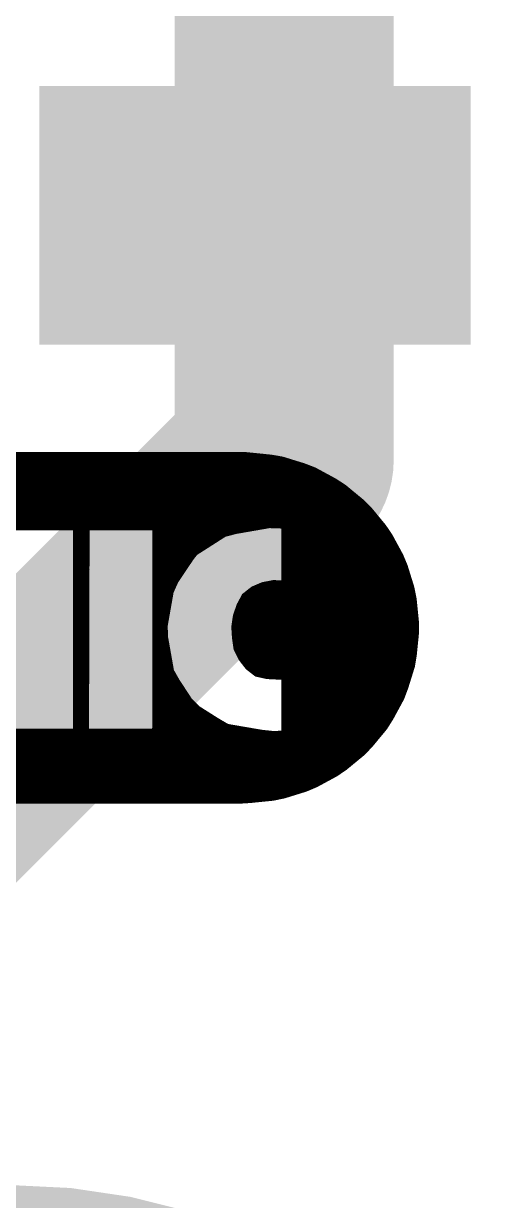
# Model space of a CAD drawing. Extents: x -28.1 to 58.5, y -25.8 to 33.8.
# Drawn here: x 22.92 to 25.08, y 5.33 to 10.79 of the extents above; entities that cross this region are included whole.
import ezdxf

# ---------------------------------------------------------------- set-up
doc = ezdxf.new("R2010")
doc.units = 0
for name, color, linetype in [('1', 12, 'CONTINUOUS'), ('16', 132, 'CONTINUOUS'), ('21', 253, 'CONTINUOUS'), ('39', 12, 'CONTINUOUS')]:
    doc.layers.add(name, color=color, linetype=linetype)

# ---------------------------------------------------------------- blocks, each defined once
blk = doc.blocks.new('RECT')
blk.add_solid([(-0.5, -0.5), (0.5, -0.5), (-0.5, 0.5), (0.5, 0.5)])

msp = doc.modelspace()

# ---------------------------------------------------------------- linework, layer by layer
at = {"layer": '16', "const_width": 1.016}
for points in [[(24.13, 13.0683), (24.13, 8.763)], [(18.161, 2.794), (24.13, 8.763)]]:
    msp.add_lwpolyline(points, dxfattribs=at)
at = {"layer": '16', "const_width": 0.508}
for points in [[(24.3096, 8.5834, 1), (23.9504, 8.9426)], [(23.876, 8.763, 1), (24.384, 8.763)]]:
    msp.add_lwpolyline(points, format="xyb", dxfattribs=at)
at = {"layer": '21', "const_width": 0.0127}
for points in [[(23.941, 8.7955), (20.6094, 8.7955)], [(23.9651, 8.7931), (23.941, 8.7955)], [(24.0703, 8.7825), (23.9651, 8.7931)], [(20.2651, 8.7376), (24.235, 8.7376)], [(20.306, 8.7503), (24.1969, 8.7503)], [(20.3469, 8.763), (24.156, 8.763)], [(20.3879, 8.7757), (24.1095, 8.7757)], [(20.4913, 8.7884), (24.0116, 8.7884)], [(24.1222, 8.7735), (24.0703, 8.7825)], [(24.2232, 8.7422), (24.1222, 8.7735)], [(24.2723, 8.7232), (24.2232, 8.7422)], [(20.1639, 8.6868), (24.3394, 8.6868)], [(20.1873, 8.6995), (24.316, 8.6995)], [(20.2107, 8.7122), (24.2926, 8.7122)], [(20.234, 8.7249), (24.2679, 8.7249)], [(24.3653, 8.6728), (24.2723, 8.7232)], [(20.0835, 8.636), (24.4197, 8.636)], [(20.0987, 8.6487), (24.4028, 8.6487)], [(20.1172, 8.6614), (24.383, 8.6614)], [(20.1406, 8.6741), (24.3628, 8.6741)], [(24.4096, 8.6443), (24.3653, 8.6728)], [(24.4912, 8.577), (24.4096, 8.6443)], [(20.0226, 8.5852), (24.4813, 8.5852)], [(20.0378, 8.5979), (24.4659, 8.5979)], [(20.053, 8.6106), (24.4505, 8.6106)], [(20.0683, 8.6233), (24.4351, 8.6233)], [(24.5288, 8.5403), (24.4912, 8.577)], [(19.9593, 8.5217), (24.5441, 8.5217)], [(19.9696, 8.5344), (24.5336, 8.5344)], [(19.9799, 8.5471), (24.5218, 8.5471)], [(19.9921, 8.5598), (24.5088, 8.5598)], [(20.0073, 8.5725), (24.4958, 8.5725)], [(24.5961, 8.4587), (24.5288, 8.5403)], [(19.9181, 8.4709), (24.586, 8.4709)], [(19.9284, 8.4836), (24.5756, 8.4836)], [(19.9387, 8.4963), (24.5651, 8.4963)], [(19.949, 8.509), (24.5546, 8.509)], [(19.9078, 8.4582), (24.5964, 8.4582)], [(20.6092, 8.4455), (24.0122, 8.4455)], [(22.8587, 8.4441), (23.1535, 8.4441)], [(23.1535, 8.4441), (23.1736, 8.4436)], [(23.2211, 8.4425), (23.1564, 8.4451)], [(23.1564, 8.4451), (23.1564, 7.5256)], [(23.1564, 8.4328), (23.2211, 8.4328)], [(23.1564, 8.4201), (23.2211, 8.4201)], [(23.1736, 8.4436), (23.2047, 8.444)], [(23.2047, 8.444), (23.2316, 8.4441)], [(23.2186, 7.5581), (23.2211, 8.4425)], [(23.2316, 8.4441), (23.5214, 8.4441)], [(23.5214, 8.4441), (23.5403, 8.4277)], [(23.6981, 8.2966), (23.5243, 8.4425)], [(23.5243, 8.4425), (23.5243, 7.5205)], [(23.5243, 8.4328), (23.5344, 8.4328)], [(23.5243, 8.4201), (23.5494, 8.4201)], [(23.5359, 8.4328), (23.9393, 8.4328)], [(23.5403, 8.4277), (23.6973, 8.2966)], [(23.551, 8.4201), (23.88, 8.4201)], [(23.7215, 8.328), (23.8551, 8.4135)], [(23.8551, 8.4135), (23.9055, 8.4269)], [(23.9055, 8.4269), (24.0618, 8.4541)], [(24.0618, 8.4541), (24.1222, 8.452)], [(24.1222, 8.452), (24.123, 8.4068)], [(24.1223, 8.4455), (24.605, 8.4455)], [(24.1225, 8.4328), (24.6136, 8.4328)], [(24.1227, 8.4201), (24.6222, 8.4201)], [(24.6256, 8.4151), (24.5961, 8.4587)], [(24.676, 8.3221), (24.6256, 8.4151)], [(23.1564, 8.4074), (23.221, 8.4074)], [(23.1564, 8.3947), (23.221, 8.3947)], [(23.1564, 8.382), (23.2209, 8.382)], [(23.1564, 8.3693), (23.2209, 8.3693)], [(23.1564, 8.3566), (23.2209, 8.3566)], [(23.5243, 8.4074), (23.5646, 8.4074)], [(23.5243, 8.3947), (23.5798, 8.3947)], [(23.5243, 8.382), (23.595, 8.382)], [(23.5243, 8.3693), (23.6102, 8.3693)], [(23.5243, 8.3566), (23.6254, 8.3566)], [(23.5661, 8.4074), (23.8457, 8.4074)], [(23.5813, 8.3947), (23.8258, 8.3947)], [(23.5964, 8.382), (23.806, 8.382)], [(23.6115, 8.3693), (23.7861, 8.3693)], [(23.6266, 8.3566), (23.7662, 8.3566)], [(24.123, 8.4074), (24.6297, 8.4074)], [(24.123, 8.4068), (24.123, 8.198)], [(24.123, 8.3947), (24.6366, 8.3947)], [(24.123, 8.382), (24.6435, 8.382)], [(24.123, 8.3693), (24.6504, 8.3693)], [(24.123, 8.3566), (24.6573, 8.3566)], [(23.1564, 8.3439), (23.2208, 8.3439)], [(23.1564, 8.3312), (23.2208, 8.3312)], [(23.1564, 8.3185), (23.2208, 8.3185)], [(23.1564, 8.3058), (23.2207, 8.3058)], [(23.5243, 8.3439), (23.6406, 8.3439)], [(23.5243, 8.3312), (23.6559, 8.3312)], [(23.5243, 8.3185), (23.6711, 8.3185)], [(23.5243, 8.3058), (23.6863, 8.3058)], [(23.6417, 8.3439), (23.7464, 8.3439)], [(23.6569, 8.3312), (23.7265, 8.3312)], [(23.672, 8.3185), (23.7142, 8.3185)], [(23.6871, 8.3058), (23.7044, 8.3058)], [(23.6973, 8.2966), (23.7215, 8.328)], [(24.123, 8.3439), (24.6642, 8.3439)], [(24.123, 8.3312), (24.6711, 8.3312)], [(24.123, 8.3185), (24.6775, 8.3185)], [(24.123, 8.3058), (24.6828, 8.3058)], [(24.6962, 8.2735), (24.676, 8.3221)], [(23.1564, 8.2931), (23.2207, 8.2931)], [(23.1564, 8.2804), (23.2207, 8.2804)], [(23.1564, 8.2677), (23.2206, 8.2677)], [(23.1564, 8.255), (23.2206, 8.255)], [(23.5243, 8.2931), (23.6958, 8.2931)], [(23.5243, 8.2804), (23.6873, 8.2804)], [(23.5243, 8.2677), (23.6788, 8.2677)], [(23.5243, 8.255), (23.6703, 8.255)], [(23.6322, 8.1979), (23.6981, 8.2966)], [(24.123, 8.2931), (24.688, 8.2931)], [(24.123, 8.2804), (24.6933, 8.2804)], [(24.123, 8.2677), (24.6979, 8.2677)], [(24.123, 8.255), (24.7019, 8.255)], [(24.7275, 8.1725), (24.6962, 8.2735)], [(23.1564, 8.2423), (23.2205, 8.2423)], [(23.1564, 8.2296), (23.2205, 8.2296)], [(23.1564, 8.2169), (23.2205, 8.2169)], [(23.1564, 8.2042), (23.2204, 8.2042)], [(23.1564, 8.1915), (23.2204, 8.1915)], [(23.5243, 8.2423), (23.6619, 8.2423)], [(23.5243, 8.2296), (23.6534, 8.2296)], [(23.5243, 8.2169), (23.6449, 8.2169)], [(23.5243, 8.2042), (23.6364, 8.2042)], [(23.5243, 8.1915), (23.6293, 8.1915)], [(23.6109, 8.1506), (23.6322, 8.1979)], [(24.0295, 8.1906), (23.982, 8.1704)], [(24.0813, 8.2004), (24.0295, 8.1906)], [(24.0343, 8.1915), (24.7216, 8.1915)], [(24.123, 8.198), (24.0813, 8.2004)], [(24.123, 8.2423), (24.7058, 8.2423)], [(24.123, 8.2296), (24.7098, 8.2296)], [(24.123, 8.2169), (24.7137, 8.2169)], [(24.123, 8.2042), (24.7177, 8.2042)], [(23.1564, 8.1788), (23.2204, 8.1788)], [(23.1564, 8.1661), (23.2203, 8.1661)], [(23.1564, 8.1534), (23.2203, 8.1534)], [(23.1564, 8.1407), (23.2202, 8.1407)], [(23.5243, 8.1788), (23.6236, 8.1788)], [(23.5243, 8.1661), (23.6179, 8.1661)], [(23.5243, 8.1534), (23.6121, 8.1534)], [(23.5243, 8.1407), (23.6091, 8.1407)], [(23.5834, 7.9944), (23.6109, 8.1506)], [(23.9405, 8.1377), (23.9155, 8.0911)], [(23.982, 8.1704), (23.9405, 8.1377)], [(23.9442, 8.1407), (24.7338, 8.1407)], [(23.9604, 8.1534), (24.7313, 8.1534)], [(23.9765, 8.1661), (24.7288, 8.1661)], [(24.0018, 8.1788), (24.7255, 8.1788)], [(24.7378, 8.1209), (24.7275, 8.1725)], [(23.1564, 8.128), (23.2202, 8.128)], [(23.1564, 8.1153), (23.2202, 8.1153)], [(23.1564, 8.1026), (23.2201, 8.1026)], [(23.1564, 8.0899), (23.2201, 8.0899)], [(23.5243, 8.128), (23.6069, 8.128)], [(23.5243, 8.1153), (23.6047, 8.1153)], [(23.5243, 8.1026), (23.6024, 8.1026)], [(23.5243, 8.0899), (23.6002, 8.0899)], [(23.9155, 8.0911), (23.8987, 8.0418)], [(23.9151, 8.0899), (24.7409, 8.0899)], [(23.9217, 8.1026), (24.7396, 8.1026)], [(23.9285, 8.1153), (24.7383, 8.1153)], [(23.9353, 8.128), (24.7363, 8.128)], [(24.7484, 8.0156), (24.7378, 8.1209)], [(23.1564, 8.0772), (23.2201, 8.0772)], [(23.1564, 8.0645), (23.22, 8.0645)], [(23.1564, 8.0518), (23.22, 8.0518)], [(23.1564, 8.0391), (23.22, 8.0391)], [(23.5243, 8.0772), (23.598, 8.0772)], [(23.5243, 8.0645), (23.5957, 8.0645)], [(23.5243, 8.0518), (23.5935, 8.0518)], [(23.5243, 8.0391), (23.5913, 8.0391)], [(23.8987, 8.0418), (23.891, 7.9895)], [(23.8983, 8.0391), (24.746, 8.0391)], [(23.9021, 8.0518), (24.7447, 8.0518)], [(23.9064, 8.0645), (24.7434, 8.0645)], [(23.9108, 8.0772), (24.7422, 8.0772)], [(23.1564, 8.0264), (23.2199, 8.0264)], [(23.1564, 8.0137), (23.2199, 8.0137)], [(23.1564, 8.001), (23.2198, 8.001)], [(23.1564, 7.9883), (23.2198, 7.9883)], [(23.1564, 7.9756), (23.2198, 7.9756)], [(23.5243, 8.0264), (23.589, 8.0264)], [(23.5243, 8.0137), (23.5868, 8.0137)], [(23.5243, 8.001), (23.5846, 8.001)], [(23.5243, 7.9883), (23.5836, 7.9883)], [(23.5243, 7.9756), (23.5839, 7.9756)], [(23.5849, 7.9423), (23.5834, 7.9944)], [(23.891, 7.9895), (23.8942, 7.9372)], [(23.891, 7.9883), (24.7488, 7.9883)], [(23.8918, 7.9756), (24.749, 7.9756)], [(23.8927, 8.001), (24.7486, 8.001)], [(23.8946, 8.0137), (24.7484, 8.0137)], [(23.8964, 8.0264), (24.7473, 8.0264)], [(24.7492, 7.963), (24.7484, 8.0156)], [(23.1564, 7.9629), (23.2197, 7.9629)], [(23.1564, 7.9502), (23.2197, 7.9502)], [(23.1564, 7.9375), (23.2197, 7.9375)], [(23.1564, 7.9248), (23.2196, 7.9248)], [(23.5243, 7.9629), (23.5843, 7.9629)], [(23.5243, 7.9502), (23.5847, 7.9502)], [(23.5243, 7.9375), (23.5858, 7.9375)], [(23.5243, 7.9248), (23.588, 7.9248)], [(23.6126, 7.7861), (23.5849, 7.9423)], [(23.8926, 7.9629), (24.7492, 7.9629)], [(23.8934, 7.9502), (24.7479, 7.9502)], [(23.8941, 7.9375), (24.7467, 7.9375)], [(23.8942, 7.9372), (23.9018, 7.8848)], [(23.896, 7.9248), (24.7454, 7.9248)], [(24.7386, 7.8578), (24.7492, 7.963)], [(23.1564, 7.9121), (23.2196, 7.9121)], [(23.1564, 7.8994), (23.2196, 7.8994)], [(23.1564, 7.8867), (23.2195, 7.8867)], [(23.1564, 7.874), (23.2195, 7.874)], [(23.5243, 7.9121), (23.5903, 7.9121)], [(23.5243, 7.8994), (23.5925, 7.8994)], [(23.5243, 7.8867), (23.5948, 7.8867)], [(23.5243, 7.874), (23.597, 7.874)], [(23.8978, 7.9121), (24.7441, 7.9121)], [(23.8997, 7.8994), (24.7428, 7.8994)], [(23.9015, 7.8867), (24.7415, 7.8867)], [(23.9018, 7.8848), (23.9256, 7.8378)], [(23.9073, 7.874), (24.7403, 7.874)], [(23.1564, 7.8613), (23.2194, 7.8613)], [(23.1564, 7.8486), (23.2194, 7.8486)], [(23.1564, 7.8359), (23.2194, 7.8359)], [(23.1564, 7.8232), (23.2193, 7.8232)], [(23.1564, 7.8105), (23.2193, 7.8105)], [(23.5243, 7.8613), (23.5993, 7.8613)], [(23.5243, 7.8486), (23.6015, 7.8486)], [(23.5243, 7.8359), (23.6038, 7.8359)], [(23.5243, 7.8232), (23.606, 7.8232)], [(23.5243, 7.8105), (23.6083, 7.8105)], [(23.9137, 7.8613), (24.739, 7.8613)], [(23.9202, 7.8486), (24.7371, 7.8486)], [(23.9256, 7.8378), (23.9573, 7.7969)], [(23.9271, 7.8359), (24.735, 7.8359)], [(23.9369, 7.8232), (24.7329, 7.8232)], [(23.9468, 7.8105), (24.7308, 7.8105)], [(24.7301, 7.8058), (24.7386, 7.8578)], [(23.1564, 7.7978), (23.2193, 7.7978)], [(23.1564, 7.7851), (23.2192, 7.7851)], [(23.1564, 7.7724), (23.2192, 7.7724)], [(23.1564, 7.7597), (23.2192, 7.7597)], [(23.5243, 7.7978), (23.6106, 7.7978)], [(23.5243, 7.7851), (23.6132, 7.7851)], [(23.5243, 7.7724), (23.6205, 7.7724)], [(23.5243, 7.7597), (23.6277, 7.7597)], [(23.6386, 7.7406), (23.6126, 7.7861)], [(23.9566, 7.7978), (24.7276, 7.7978)], [(23.9573, 7.7969), (23.9991, 7.7645)], [(23.9725, 7.7851), (24.7236, 7.7851)], [(23.9889, 7.7724), (24.7197, 7.7724)], [(23.9991, 7.7645), (24.0507, 7.7532)], [(24.0209, 7.7597), (24.7157, 7.7597)], [(24.6987, 7.7048), (24.7301, 7.8058)], [(23.1564, 7.747), (23.2191, 7.747)], [(23.1564, 7.7343), (23.2191, 7.7343)], [(23.1564, 7.7216), (23.219, 7.7216)], [(23.1564, 7.7089), (23.219, 7.7089)], [(23.5243, 7.747), (23.635, 7.747)], [(23.5243, 7.7343), (23.6427, 7.7343)], [(23.5243, 7.7216), (23.651, 7.7216)], [(23.5243, 7.7089), (23.6593, 7.7089)], [(23.6964, 7.6521), (23.6386, 7.7406)], [(24.0507, 7.7532), (24.1233, 7.7496)], [(24.1233, 7.7496), (24.123, 7.7199)], [(24.123, 7.7216), (24.7039, 7.7216)], [(24.123, 7.7199), (24.123, 7.5007)], [(24.123, 7.7089), (24.7, 7.7089)], [(24.1231, 7.7343), (24.7079, 7.7343)], [(24.1233, 7.747), (24.7118, 7.747)], [(24.6801, 7.6555), (24.6987, 7.7048)], [(23.1564, 7.6962), (23.219, 7.6962)], [(23.1564, 7.6835), (23.2189, 7.6835)], [(23.1564, 7.6708), (23.2189, 7.6708)], [(23.1564, 7.6581), (23.2189, 7.6581)], [(23.1564, 7.6454), (23.2188, 7.6454)], [(23.5243, 7.6962), (23.6676, 7.6962)], [(23.5243, 7.6835), (23.6759, 7.6835)], [(23.5243, 7.6708), (23.6842, 7.6708)], [(23.5243, 7.6581), (23.6925, 7.6581)], [(23.5243, 7.6454), (23.703, 7.6454)], [(23.7329, 7.6154), (23.6964, 7.6521)], [(24.123, 7.6962), (24.6955, 7.6962)], [(24.123, 7.6835), (24.6907, 7.6835)], [(24.123, 7.6708), (24.6859, 7.6708)], [(24.123, 7.6581), (24.6811, 7.6581)], [(24.123, 7.6454), (24.6746, 7.6454)], [(24.6297, 7.5626), (24.6801, 7.6555)], [(23.1564, 7.6327), (23.2188, 7.6327)], [(23.1564, 7.62), (23.2188, 7.62)], [(23.1564, 7.6073), (23.2187, 7.6073)], [(23.1564, 7.5946), (23.2187, 7.5946)], [(23.5243, 7.6327), (23.7157, 7.6327)], [(23.5243, 7.62), (23.7283, 7.62)], [(23.5243, 7.6073), (23.7457, 7.6073)], [(23.5243, 7.5946), (23.7658, 7.5946)], [(23.8222, 7.5589), (23.7329, 7.6154)], [(24.123, 7.6327), (24.6678, 7.6327)], [(24.123, 7.62), (24.6609, 7.62)], [(24.123, 7.6073), (24.654, 7.6073)], [(24.123, 7.5946), (24.6471, 7.5946)], [(23.1564, 7.5819), (23.2186, 7.5819)], [(23.1564, 7.5692), (23.2186, 7.5692)], [(23.1564, 7.5565), (23.2186, 7.5565)], [(23.1564, 7.5438), (23.2184, 7.5438)], [(23.2179, 7.5096), (23.2186, 7.5581)], [(23.5243, 7.5819), (23.7859, 7.5819)], [(23.5243, 7.5692), (23.8059, 7.5692)], [(23.5243, 7.5565), (23.8263, 7.5565)], [(23.5243, 7.5438), (23.8479, 7.5438)], [(23.8676, 7.5323), (23.8222, 7.5589)], [(24.123, 7.5819), (24.6402, 7.5819)], [(24.123, 7.5692), (24.6333, 7.5692)], [(24.123, 7.5565), (24.6259, 7.5565)], [(24.123, 7.5438), (24.6179, 7.5438)], [(24.6016, 7.518), (24.6297, 7.5626)], [(21.12, 7.5057), (24.022, 7.5057)], [(21.12, 7.493), (24.581, 7.493)], [(21.12, 7.4803), (24.5705, 7.4803)], [(23.1576, 7.5096), (22.85, 7.5096)], [(23.1564, 7.5311), (23.2182, 7.5311)], [(23.1564, 7.5256), (23.1576, 7.5096)], [(23.157, 7.5184), (23.218, 7.5184)], [(23.5229, 7.5096), (23.2179, 7.5096)], [(23.5243, 7.5205), (23.5229, 7.5096)], [(23.524, 7.5184), (23.9483, 7.5184)], [(23.5243, 7.5311), (23.8745, 7.5311)], [(24.0239, 7.5054), (23.8676, 7.5323)], [(24.0762, 7.4996), (24.0239, 7.5054)], [(24.123, 7.5007), (24.0762, 7.4996)], [(24.123, 7.5311), (24.6098, 7.5311)], [(24.123, 7.5184), (24.6018, 7.5184)], [(24.123, 7.5057), (24.5914, 7.5057)], [(24.5343, 7.4365), (24.6016, 7.518)], [(21.12, 7.4676), (24.56, 7.4676)], [(21.12, 7.4549), (24.5495, 7.4549)], [(21.12, 7.4422), (24.539, 7.4422)], [(21.12, 7.4295), (24.5276, 7.4295)], [(24.4978, 7.3985), (24.5343, 7.4365)], [(21.12, 7.4168), (24.5154, 7.4168)], [(21.12, 7.4041), (24.5032, 7.4041)], [(21.12, 7.3914), (24.4892, 7.3914)], [(21.12, 7.3787), (24.4738, 7.3787)], [(24.4162, 7.3312), (24.4978, 7.3985)], [(21.12, 7.366), (24.4584, 7.366)], [(21.12, 7.3533), (24.443, 7.3533)], [(21.12, 7.3406), (24.4276, 7.3406)], [(21.12, 7.3279), (24.4114, 7.3279)], [(24.3728, 7.3014), (24.4162, 7.3312)], [(21.12, 7.3152), (24.3929, 7.3152)], [(21.12, 7.3025), (24.3744, 7.3025)], [(21.12, 7.2898), (24.3514, 7.2898)], [(21.12, 7.2771), (24.328, 7.2771)], [(21.12, 7.2644), (24.3046, 7.2644)], [(24.2799, 7.251), (24.3728, 7.3014)], [(21.12, 7.2517), (24.2812, 7.2517)], [(21.12, 7.239), (24.2516, 7.239)], [(21.12, 7.2263), (24.218, 7.2263)], [(21.12, 7.2136), (24.1771, 7.2136)], [(24.1304, 7.1991), (24.2314, 7.2305)], [(24.2314, 7.2305), (24.2799, 7.251)], [(21.12, 7.2009), (24.1362, 7.2009)], [(21.12, 7.1882), (24.0764, 7.1882)], [(21.12, 7.1755), (23.9362, 7.1755)], [(21.1711, 7.1745), (23.9209, 7.1745)], [(23.9209, 7.1745), (23.9736, 7.1778)], [(23.9736, 7.1778), (24.0789, 7.1885)], [(24.0789, 7.1885), (24.1304, 7.1991)]]:
    msp.add_lwpolyline(points, dxfattribs=at)
at = {"layer": '21', "const_width": 0.0064}
for points in [[(23.9413, 8.7987, 1), (23.9406, 8.7924)], [(23.941, 8.7923, 1), (23.941, 8.7987)], [(23.9654, 8.7963, 1), (23.9648, 8.7899)], [(23.9648, 8.7899, 1), (23.9654, 8.7963)], [(24.0116, 8.7852, 1), (24.0116, 8.7916)], [(24.0708, 8.7856, 1), (24.0698, 8.7794)], [(24.07, 8.7793, 1), (24.0706, 8.7856)], [(24.1095, 8.7725, 1), (24.1095, 8.7789)], [(24.1231, 8.7765, 1), (24.1212, 8.7705)], [(24.1216, 8.7704, 1), (24.1227, 8.7766)], [(24.156, 8.7598, 1), (24.156, 8.7662)], [(24.1969, 8.7471, 1), (24.1969, 8.7535)], [(24.2243, 8.7451, 1), (24.222, 8.7392)], [(24.2222, 8.7391, 1), (24.2241, 8.7452)], [(24.235, 8.7344, 1), (24.235, 8.7408)], [(24.2679, 8.7217, 1), (24.2679, 8.7281)], [(24.2738, 8.726, 1), (24.2708, 8.7204)], [(24.2712, 8.7203, 1), (24.2734, 8.7262)], [(24.2926, 8.709, 1), (24.2926, 8.7154)], [(24.316, 8.6963, 1), (24.316, 8.7027)], [(24.3394, 8.6836, 1), (24.3394, 8.69)], [(24.367, 8.6754, 1), (24.3635, 8.6701)], [(24.3628, 8.6709, 1), (24.3628, 8.6773)], [(24.3637, 8.67, 1), (24.3668, 8.6756)], [(24.383, 8.6582, 1), (24.383, 8.6646)], [(24.4028, 8.6455, 1), (24.4028, 8.6519)], [(24.4116, 8.6468, 1), (24.4076, 8.6419)], [(24.4079, 8.6417, 1), (24.4113, 8.647)], [(24.4197, 8.6328, 1), (24.4197, 8.6392)], [(24.4351, 8.6201, 1), (24.4351, 8.6265)], [(24.4505, 8.6074, 1), (24.4505, 8.6138)], [(24.4659, 8.5947, 1), (24.4659, 8.6011)], [(24.4813, 8.582, 1), (24.4813, 8.5884)], [(24.4934, 8.5793, 1), (24.4889, 8.5748)], [(24.4891, 8.5746, 1), (24.4932, 8.5795)], [(24.4958, 8.5693, 1), (24.4958, 8.5757)], [(24.5088, 8.5566, 1), (24.5088, 8.563)], [(24.5218, 8.5439, 1), (24.5218, 8.5503)], [(24.5313, 8.5423, 1), (24.5264, 8.5382)], [(24.5266, 8.538, 1), (24.531, 8.5425)], [(24.5336, 8.5312, 1), (24.5336, 8.5376)], [(24.5441, 8.5185, 1), (24.5441, 8.5249)], [(24.5546, 8.5058, 1), (24.5546, 8.5122)], [(24.5651, 8.4931, 1), (24.5651, 8.4995)], [(24.5756, 8.4804, 1), (24.5756, 8.4868)], [(24.586, 8.4677, 1), (24.586, 8.4741)], [(23.1536, 8.4472, 1), (23.1535, 8.4409)], [(23.1566, 8.4483, 1), (23.1563, 8.4419)], [(23.1564, 8.436, 1), (23.1564, 8.4296)], [(23.1564, 8.4233, 1), (23.1564, 8.4169)], [(23.1596, 8.4451, 1), (23.1533, 8.4451)], [(23.1535, 8.4409, 1), (23.1535, 8.4473)], [(23.1735, 8.4467, 1), (23.1736, 8.4404)], [(23.1735, 8.4404, 1), (23.1737, 8.4467)], [(23.2047, 8.4472, 1), (23.2047, 8.4409)], [(23.2047, 8.4409, 1), (23.2046, 8.4472)], [(23.2243, 8.4425, 1), (23.2179, 8.4425)], [(23.221, 8.4394, 1), (23.2212, 8.4457)], [(23.2211, 8.4296, 1), (23.2211, 8.436)], [(23.2211, 8.4169, 1), (23.2211, 8.4233)], [(23.2316, 8.4473, 1), (23.2316, 8.4409)], [(23.2316, 8.4409, 1), (23.2316, 8.4472)], [(23.5235, 8.4465, 1), (23.5193, 8.4417)], [(23.5263, 8.445, 1), (23.5223, 8.4401)], [(23.5275, 8.4425, 1), (23.5211, 8.4425)], [(23.5243, 8.436, 1), (23.5243, 8.4296)], [(23.5243, 8.4233, 1), (23.5243, 8.4169)], [(23.5214, 8.4409, 1), (23.5214, 8.4473)], [(23.5359, 8.436, 1), (23.5359, 8.4296)], [(23.5344, 8.4296, 1), (23.5344, 8.436)], [(23.5423, 8.4301, 1), (23.5382, 8.4252)], [(23.5382, 8.4253, 1), (23.5424, 8.4301)], [(23.551, 8.4233, 1), (23.551, 8.4169)], [(23.5494, 8.4169, 1), (23.5494, 8.4233)], [(23.8543, 8.4165, 1), (23.856, 8.4104)], [(23.8568, 8.4108, 1), (23.8534, 8.4161)], [(23.88, 8.4169, 1), (23.88, 8.4233)], [(23.905, 8.43, 1), (23.9061, 8.4238)], [(23.9063, 8.4239, 1), (23.9047, 8.43)], [(23.9393, 8.4296, 1), (23.9393, 8.436)], [(24.0122, 8.4423, 1), (24.0122, 8.4487)], [(24.0619, 8.4573, 1), (24.0617, 8.451)], [(24.0624, 8.451, 1), (24.0613, 8.4573)], [(24.1254, 8.452, 1), (24.1191, 8.4519)], [(24.1223, 8.4487, 1), (24.1223, 8.4423)], [(24.1225, 8.436, 1), (24.1225, 8.4296)], [(24.1227, 8.4233, 1), (24.1227, 8.4169)], [(24.1221, 8.4488, 1), (24.1223, 8.4551)], [(24.5988, 8.4604, 1), (24.5935, 8.4569)], [(24.5937, 8.4567, 1), (24.5986, 8.4607)], [(24.5964, 8.455, 1), (24.5964, 8.4614)], [(24.605, 8.4423, 1), (24.605, 8.4487)], [(24.6136, 8.4296, 1), (24.6136, 8.436)], [(24.6222, 8.4169, 1), (24.6222, 8.4233)], [(24.6284, 8.4166, 1), (24.6228, 8.4135)], [(24.623, 8.4133, 1), (24.6282, 8.4168)], [(23.1564, 8.4106, 1), (23.1564, 8.4042)], [(23.1564, 8.3979, 1), (23.1564, 8.3915)], [(23.1564, 8.3852, 1), (23.1564, 8.3788)], [(23.1564, 8.3725, 1), (23.1564, 8.3661)], [(23.1564, 8.3598, 1), (23.1564, 8.3534)], [(23.2209, 8.3788, 1), (23.2209, 8.3852)], [(23.2209, 8.3661, 1), (23.2209, 8.3725)], [(23.2209, 8.3534, 1), (23.2209, 8.3598)], [(23.221, 8.4042, 1), (23.221, 8.4106)], [(23.221, 8.3915, 1), (23.221, 8.3979)], [(23.5243, 8.4106, 1), (23.5243, 8.4042)], [(23.5243, 8.3979, 1), (23.5243, 8.3915)], [(23.5243, 8.3852, 1), (23.5243, 8.3788)], [(23.5243, 8.3725, 1), (23.5243, 8.3661)], [(23.5243, 8.3598, 1), (23.5243, 8.3534)], [(23.5661, 8.4106, 1), (23.5661, 8.4042)], [(23.5646, 8.4042, 1), (23.5646, 8.4106)], [(23.5813, 8.3979, 1), (23.5813, 8.3915)], [(23.5798, 8.3915, 1), (23.5798, 8.3979)], [(23.5964, 8.3852, 1), (23.5964, 8.3788)], [(23.595, 8.3788, 1), (23.595, 8.3852)], [(23.6115, 8.3725, 1), (23.6115, 8.3661)], [(23.6102, 8.3661, 1), (23.6102, 8.3725)], [(23.6266, 8.3598, 1), (23.6266, 8.3534)], [(23.6254, 8.3534, 1), (23.6254, 8.3598)], [(23.7662, 8.3534, 1), (23.7662, 8.3598)], [(23.7861, 8.3661, 1), (23.7861, 8.3725)], [(23.806, 8.3788, 1), (23.806, 8.3852)], [(23.8258, 8.3915, 1), (23.8258, 8.3979)], [(23.8457, 8.4042, 1), (23.8457, 8.4106)], [(24.123, 8.4106, 1), (24.123, 8.4042)], [(24.1261, 8.4068, 1), (24.1198, 8.4068)], [(24.1198, 8.4068, 1), (24.1261, 8.4069)], [(24.123, 8.3979, 1), (24.123, 8.3915)], [(24.123, 8.3852, 1), (24.123, 8.3788)], [(24.123, 8.3725, 1), (24.123, 8.3661)], [(24.123, 8.3598, 1), (24.123, 8.3534)], [(24.6297, 8.4042, 1), (24.6297, 8.4106)], [(24.6366, 8.3915, 1), (24.6366, 8.3979)], [(24.6435, 8.3788, 1), (24.6435, 8.3852)], [(24.6504, 8.3661, 1), (24.6504, 8.3725)], [(24.6573, 8.3534, 1), (24.6573, 8.3598)], [(23.1564, 8.3471, 1), (23.1564, 8.3407)], [(23.1564, 8.3344, 1), (23.1564, 8.328)], [(23.1564, 8.3217, 1), (23.1564, 8.3153)], [(23.1564, 8.309, 1), (23.1564, 8.3026)], [(23.2207, 8.3026, 1), (23.2207, 8.309)], [(23.2208, 8.3407, 1), (23.2208, 8.3471)], [(23.2208, 8.328, 1), (23.2208, 8.3344)], [(23.2208, 8.3153, 1), (23.2208, 8.3217)], [(23.5243, 8.3471, 1), (23.5243, 8.3407)], [(23.5243, 8.3344, 1), (23.5243, 8.328)], [(23.5243, 8.3217, 1), (23.5243, 8.3153)], [(23.5243, 8.309, 1), (23.5243, 8.3026)], [(23.6417, 8.3471, 1), (23.6417, 8.3407)], [(23.6406, 8.3407, 1), (23.6406, 8.3471)], [(23.6569, 8.3344, 1), (23.6569, 8.328)], [(23.6559, 8.328, 1), (23.6559, 8.3344)], [(23.672, 8.3217, 1), (23.672, 8.3153)], [(23.6711, 8.3153, 1), (23.6711, 8.3217)], [(23.6871, 8.309, 1), (23.6871, 8.3026)], [(23.6863, 8.3026, 1), (23.6863, 8.309)], [(23.7044, 8.3026, 1), (23.7044, 8.309)], [(23.7142, 8.3153, 1), (23.7142, 8.3217)], [(23.7198, 8.3306, 1), (23.7232, 8.3253)], [(23.724, 8.326, 1), (23.719, 8.3299)], [(23.7265, 8.328, 1), (23.7265, 8.3344)], [(23.7464, 8.3407, 1), (23.7464, 8.3471)], [(24.123, 8.3471, 1), (24.123, 8.3407)], [(24.123, 8.3344, 1), (24.123, 8.328)], [(24.123, 8.3217, 1), (24.123, 8.3153)], [(24.123, 8.309, 1), (24.123, 8.3026)], [(24.6642, 8.3407, 1), (24.6642, 8.3471)], [(24.6711, 8.328, 1), (24.6711, 8.3344)], [(24.679, 8.3233, 1), (24.6731, 8.3209)], [(24.6733, 8.3206, 1), (24.6788, 8.3236)], [(24.6775, 8.3153, 1), (24.6775, 8.3217)], [(24.6828, 8.3026, 1), (24.6828, 8.309)], [(23.1564, 8.2963, 1), (23.1564, 8.2899)], [(23.1564, 8.2836, 1), (23.1564, 8.2772)], [(23.1564, 8.2709, 1), (23.1564, 8.2645)], [(23.1564, 8.2582, 1), (23.1564, 8.2518)], [(23.2206, 8.2645, 1), (23.2206, 8.2709)], [(23.2206, 8.2518, 1), (23.2206, 8.2582)], [(23.2207, 8.2899, 1), (23.2207, 8.2963)], [(23.2207, 8.2772, 1), (23.2207, 8.2836)], [(23.5243, 8.2963, 1), (23.5243, 8.2899)], [(23.5243, 8.2836, 1), (23.5243, 8.2772)], [(23.5243, 8.2709, 1), (23.5243, 8.2645)], [(23.5243, 8.2582, 1), (23.5243, 8.2518)], [(23.6703, 8.2518, 1), (23.6703, 8.2582)], [(23.6788, 8.2645, 1), (23.6788, 8.2709)], [(23.6873, 8.2772, 1), (23.6873, 8.2836)], [(23.6948, 8.2986, 1), (23.6998, 8.2947)], [(23.6952, 8.2942, 1), (23.6993, 8.2991)], [(23.7007, 8.2948, 1), (23.6954, 8.2983)], [(23.6958, 8.2899, 1), (23.6958, 8.2963)], [(23.696, 8.2941, 1), (23.7001, 8.299)], [(24.123, 8.2963, 1), (24.123, 8.2899)], [(24.123, 8.2836, 1), (24.123, 8.2772)], [(24.123, 8.2709, 1), (24.123, 8.2645)], [(24.123, 8.2582, 1), (24.123, 8.2518)], [(24.688, 8.2899, 1), (24.688, 8.2963)], [(24.6992, 8.2744, 1), (24.6931, 8.2725)], [(24.6932, 8.2723, 1), (24.6991, 8.2747)], [(24.6933, 8.2772, 1), (24.6933, 8.2836)], [(24.6979, 8.2645, 1), (24.6979, 8.2709)], [(24.7019, 8.2518, 1), (24.7019, 8.2582)], [(23.1564, 8.2455, 1), (23.1564, 8.2391)], [(23.1564, 8.2328, 1), (23.1564, 8.2264)], [(23.1564, 8.2201, 1), (23.1564, 8.2137)], [(23.1564, 8.2074, 1), (23.1564, 8.201)], [(23.1564, 8.1947, 1), (23.1564, 8.1883)], [(23.2204, 8.201, 1), (23.2204, 8.2074)], [(23.2204, 8.1883, 1), (23.2204, 8.1947)], [(23.2205, 8.2391, 1), (23.2205, 8.2455)], [(23.2205, 8.2264, 1), (23.2205, 8.2328)], [(23.2205, 8.2137, 1), (23.2205, 8.2201)], [(23.5243, 8.2455, 1), (23.5243, 8.2391)], [(23.5243, 8.2328, 1), (23.5243, 8.2264)], [(23.5243, 8.2201, 1), (23.5243, 8.2137)], [(23.5243, 8.2074, 1), (23.5243, 8.201)], [(23.5243, 8.1947, 1), (23.5243, 8.1883)], [(23.6296, 8.1997, 1), (23.6349, 8.1961)], [(23.6351, 8.1966, 1), (23.6293, 8.1992)], [(23.6293, 8.1883, 1), (23.6293, 8.1947)], [(23.6364, 8.201, 1), (23.6364, 8.2074)], [(23.6449, 8.2137, 1), (23.6449, 8.2201)], [(23.6534, 8.2264, 1), (23.6534, 8.2328)], [(23.6619, 8.2391, 1), (23.6619, 8.2455)], [(24.0307, 8.1877, 1), (24.0282, 8.1935)], [(24.0343, 8.1947, 1), (24.0343, 8.1883)], [(24.0815, 8.2035, 1), (24.0811, 8.1972)], [(24.0819, 8.1972, 1), (24.0807, 8.2035)], [(24.123, 8.2455, 1), (24.123, 8.2391)], [(24.123, 8.2328, 1), (24.123, 8.2264)], [(24.123, 8.2201, 1), (24.123, 8.2137)], [(24.123, 8.2074, 1), (24.123, 8.201)], [(24.1198, 8.198, 1), (24.1261, 8.198)], [(24.1228, 8.1948, 1), (24.1231, 8.2012)], [(24.7058, 8.2391, 1), (24.7058, 8.2455)], [(24.7098, 8.2264, 1), (24.7098, 8.2328)], [(24.7137, 8.2137, 1), (24.7137, 8.2201)], [(24.7177, 8.201, 1), (24.7177, 8.2074)], [(24.7216, 8.1883, 1), (24.7216, 8.1947)], [(23.1564, 8.182, 1), (23.1564, 8.1756)], [(23.1564, 8.1693, 1), (23.1564, 8.1629)], [(23.1564, 8.1566, 1), (23.1564, 8.1502)], [(23.1564, 8.1439, 1), (23.1564, 8.1375)], [(23.2202, 8.1375, 1), (23.2202, 8.1439)], [(23.2203, 8.1629, 1), (23.2203, 8.1693)], [(23.2203, 8.1502, 1), (23.2203, 8.1566)], [(23.2204, 8.1756, 1), (23.2204, 8.182)], [(23.5243, 8.182, 1), (23.5243, 8.1756)], [(23.5243, 8.1693, 1), (23.5243, 8.1629)], [(23.5243, 8.1566, 1), (23.5243, 8.1502)], [(23.5243, 8.1439, 1), (23.5243, 8.1375)], [(23.614, 8.1501, 1), (23.6077, 8.1512)], [(23.608, 8.1519, 1), (23.6138, 8.1493)], [(23.6091, 8.1375, 1), (23.6091, 8.1439)], [(23.6121, 8.1502, 1), (23.6121, 8.1566)], [(23.6179, 8.1629, 1), (23.6179, 8.1693)], [(23.6236, 8.1756, 1), (23.6236, 8.182)], [(23.9385, 8.1402, 1), (23.9424, 8.1352)], [(23.9433, 8.1362, 1), (23.9377, 8.1392)], [(23.9442, 8.1439, 1), (23.9442, 8.1375)], [(23.9604, 8.1566, 1), (23.9604, 8.1502)], [(23.9765, 8.1693, 1), (23.9765, 8.1629)], [(23.9808, 8.1733, 1), (23.9833, 8.1675)], [(23.984, 8.1679, 1), (23.9801, 8.1729)], [(24.0018, 8.182, 1), (24.0018, 8.1756)], [(24.0289, 8.1937, 1), (24.0301, 8.1875)], [(24.7306, 8.1731, 1), (24.7244, 8.1718)], [(24.7245, 8.1715, 1), (24.7305, 8.1734)], [(24.7255, 8.1756, 1), (24.7255, 8.182)], [(24.7288, 8.1629, 1), (24.7288, 8.1693)], [(24.7313, 8.1502, 1), (24.7313, 8.1566)], [(24.7338, 8.1375, 1), (24.7338, 8.1439)], [(23.1564, 8.1312, 1), (23.1564, 8.1248)], [(23.1564, 8.1185, 1), (23.1564, 8.1121)], [(23.1564, 8.1058, 1), (23.1564, 8.0994)], [(23.1564, 8.0931, 1), (23.1564, 8.0867)], [(23.2201, 8.0994, 1), (23.2201, 8.1058)], [(23.2201, 8.0867, 1), (23.2201, 8.0931)], [(23.2202, 8.1248, 1), (23.2202, 8.1312)], [(23.2202, 8.1121, 1), (23.2202, 8.1185)], [(23.5243, 8.1312, 1), (23.5243, 8.1248)], [(23.5243, 8.1185, 1), (23.5243, 8.1121)], [(23.5243, 8.1058, 1), (23.5243, 8.0994)], [(23.5243, 8.0931, 1), (23.5243, 8.0867)], [(23.6002, 8.0867, 1), (23.6002, 8.0931)], [(23.6024, 8.0994, 1), (23.6024, 8.1058)], [(23.6047, 8.1121, 1), (23.6047, 8.1185)], [(23.6069, 8.1248, 1), (23.6069, 8.1312)], [(23.9151, 8.0931, 1), (23.9151, 8.0867)], [(23.9127, 8.0926, 1), (23.9183, 8.0896)], [(23.9185, 8.0901, 1), (23.9125, 8.0921)], [(23.9217, 8.1058, 1), (23.9217, 8.0994)], [(23.9285, 8.1185, 1), (23.9285, 8.1121)], [(23.9353, 8.1312, 1), (23.9353, 8.1248)], [(24.7409, 8.1212, 1), (24.7346, 8.1205)], [(24.7346, 8.1202, 1), (24.7409, 8.1215)], [(24.7363, 8.1248, 1), (24.7363, 8.1312)], [(24.7383, 8.1121, 1), (24.7383, 8.1185)], [(24.7396, 8.0994, 1), (24.7396, 8.1058)], [(24.7409, 8.0867, 1), (24.7409, 8.0931)], [(23.1564, 8.0804, 1), (23.1564, 8.074)], [(23.1564, 8.0677, 1), (23.1564, 8.0613)], [(23.1564, 8.055, 1), (23.1564, 8.0486)], [(23.1564, 8.0423, 1), (23.1564, 8.0359)], [(23.22, 8.0613, 1), (23.22, 8.0677)], [(23.22, 8.0486, 1), (23.22, 8.055)], [(23.22, 8.0359, 1), (23.22, 8.0423)], [(23.2201, 8.074, 1), (23.2201, 8.0804)], [(23.5243, 8.0804, 1), (23.5243, 8.074)], [(23.5243, 8.0677, 1), (23.5243, 8.0613)], [(23.5243, 8.055, 1), (23.5243, 8.0486)], [(23.5243, 8.0423, 1), (23.5243, 8.0359)], [(23.5913, 8.0359, 1), (23.5913, 8.0423)], [(23.5935, 8.0486, 1), (23.5935, 8.055)], [(23.5957, 8.0613, 1), (23.5957, 8.0677)], [(23.598, 8.074, 1), (23.598, 8.0804)], [(23.8983, 8.0423, 1), (23.8983, 8.0359)], [(23.8957, 8.0428, 1), (23.9017, 8.0408)], [(23.9018, 8.0413, 1), (23.8956, 8.0423)], [(23.9021, 8.055, 1), (23.9021, 8.0486)], [(23.9064, 8.0677, 1), (23.9064, 8.0613)], [(23.9108, 8.0804, 1), (23.9108, 8.074)], [(24.7422, 8.074, 1), (24.7422, 8.0804)], [(24.7434, 8.0613, 1), (24.7434, 8.0677)], [(24.7447, 8.0486, 1), (24.7447, 8.055)], [(24.746, 8.0359, 1), (24.746, 8.0423)], [(23.1564, 8.0296, 1), (23.1564, 8.0232)], [(23.1564, 8.0169, 1), (23.1564, 8.0105)], [(23.1564, 8.0042, 1), (23.1564, 7.9978)], [(23.1564, 7.9915, 1), (23.1564, 7.9851)], [(23.1564, 7.9788, 1), (23.1564, 7.9724)], [(23.2198, 7.9978, 1), (23.2198, 8.0042)], [(23.2198, 7.9851, 1), (23.2198, 7.9915)], [(23.2198, 7.9724, 1), (23.2198, 7.9788)], [(23.2199, 8.0232, 1), (23.2199, 8.0296)], [(23.2199, 8.0105, 1), (23.2199, 8.0169)], [(23.5243, 8.0296, 1), (23.5243, 8.0232)], [(23.5243, 8.0169, 1), (23.5243, 8.0105)], [(23.5243, 8.0042, 1), (23.5243, 7.9978)], [(23.5243, 7.9915, 1), (23.5243, 7.9851)], [(23.5243, 7.9788, 1), (23.5243, 7.9724)], [(23.5866, 7.9945, 1), (23.5802, 7.9943)], [(23.5803, 7.9949, 1), (23.5865, 7.9938)], [(23.5836, 7.9851, 1), (23.5836, 7.9915)], [(23.5839, 7.9724, 1), (23.5839, 7.9788)], [(23.5846, 7.9978, 1), (23.5846, 8.0042)], [(23.5868, 8.0105, 1), (23.5868, 8.0169)], [(23.589, 8.0232, 1), (23.589, 8.0296)], [(23.8941, 7.9897, 1), (23.8878, 7.9893)], [(23.891, 7.9915, 1), (23.891, 7.9851)], [(23.8878, 7.9899, 1), (23.8941, 7.989)], [(23.8918, 7.9788, 1), (23.8918, 7.9724)], [(23.8927, 8.0042, 1), (23.8927, 7.9978)], [(23.8946, 8.0169, 1), (23.8946, 8.0105)], [(23.8964, 8.0296, 1), (23.8964, 8.0232)], [(24.7515, 8.0157, 1), (24.7452, 8.0156)], [(24.7452, 8.0153, 1), (24.7515, 8.0159)], [(24.7473, 8.0232, 1), (24.7473, 8.0296)], [(24.7484, 8.0105, 1), (24.7484, 8.0169)], [(24.7486, 7.9978, 1), (24.7486, 8.0042)], [(24.7488, 7.9851, 1), (24.7488, 7.9915)], [(24.749, 7.9724, 1), (24.749, 7.9788)], [(23.1564, 7.9661, 1), (23.1564, 7.9597)], [(23.1564, 7.9534, 1), (23.1564, 7.947)], [(23.1564, 7.9407, 1), (23.1564, 7.9343)], [(23.1564, 7.928, 1), (23.1564, 7.9216)], [(23.2196, 7.9216, 1), (23.2196, 7.928)], [(23.2197, 7.9597, 1), (23.2197, 7.9661)], [(23.2197, 7.947, 1), (23.2197, 7.9534)], [(23.2197, 7.9343, 1), (23.2197, 7.9407)], [(23.5243, 7.9661, 1), (23.5243, 7.9597)], [(23.5243, 7.9534, 1), (23.5243, 7.947)], [(23.5243, 7.9407, 1), (23.5243, 7.9343)], [(23.5243, 7.928, 1), (23.5243, 7.9216)], [(23.5817, 7.9422, 1), (23.5881, 7.9424)], [(23.588, 7.9428, 1), (23.5818, 7.9417)], [(23.5843, 7.9597, 1), (23.5843, 7.9661)], [(23.5847, 7.947, 1), (23.5847, 7.9534)], [(23.5858, 7.9343, 1), (23.5858, 7.9407)], [(23.588, 7.9216, 1), (23.588, 7.928)], [(23.8926, 7.9661, 1), (23.8926, 7.9597)], [(23.8934, 7.9534, 1), (23.8934, 7.947)], [(23.8941, 7.9407, 1), (23.8941, 7.9343)], [(23.8973, 7.9376, 1), (23.891, 7.9367)], [(23.891, 7.937, 1), (23.8973, 7.9373)], [(23.896, 7.928, 1), (23.896, 7.9216)], [(24.7454, 7.9216, 1), (24.7454, 7.928)], [(24.7524, 7.9627, 1), (24.7461, 7.9633)], [(24.7461, 7.963, 1), (24.7524, 7.9631)], [(24.7467, 7.9343, 1), (24.7467, 7.9407)], [(24.7479, 7.947, 1), (24.7479, 7.9534)], [(24.7492, 7.9597, 1), (24.7492, 7.9661)], [(23.1564, 7.9153, 1), (23.1564, 7.9089)], [(23.1564, 7.9026, 1), (23.1564, 7.8962)], [(23.1564, 7.8899, 1), (23.1564, 7.8835)], [(23.1564, 7.8772, 1), (23.1564, 7.8708)], [(23.2195, 7.8835, 1), (23.2195, 7.8899)], [(23.2195, 7.8708, 1), (23.2195, 7.8772)], [(23.2196, 7.9089, 1), (23.2196, 7.9153)], [(23.2196, 7.8962, 1), (23.2196, 7.9026)], [(23.5243, 7.9153, 1), (23.5243, 7.9089)], [(23.5243, 7.9026, 1), (23.5243, 7.8962)], [(23.5243, 7.8899, 1), (23.5243, 7.8835)], [(23.5243, 7.8772, 1), (23.5243, 7.8708)], [(23.5903, 7.9089, 1), (23.5903, 7.9153)], [(23.5925, 7.8962, 1), (23.5925, 7.9026)], [(23.5948, 7.8835, 1), (23.5948, 7.8899)], [(23.597, 7.8708, 1), (23.597, 7.8772)], [(23.8978, 7.9153, 1), (23.8978, 7.9089)], [(23.8997, 7.9026, 1), (23.8997, 7.8962)], [(23.9015, 7.8899, 1), (23.9015, 7.8835)], [(23.9047, 7.8863, 1), (23.899, 7.8834)], [(23.8987, 7.8844, 1), (23.905, 7.8853)], [(23.9073, 7.8772, 1), (23.9073, 7.8708)], [(24.7403, 7.8708, 1), (24.7403, 7.8772)], [(24.7415, 7.8835, 1), (24.7415, 7.8899)], [(24.7428, 7.8962, 1), (24.7428, 7.9026)], [(24.7441, 7.9089, 1), (24.7441, 7.9153)], [(23.1564, 7.8645, 1), (23.1564, 7.8581)], [(23.1564, 7.8518, 1), (23.1564, 7.8454)], [(23.1564, 7.8391, 1), (23.1564, 7.8327)], [(23.1564, 7.8264, 1), (23.1564, 7.82)], [(23.1564, 7.8137, 1), (23.1564, 7.8073)], [(23.2193, 7.82, 1), (23.2193, 7.8264)], [(23.2193, 7.8073, 1), (23.2193, 7.8137)], [(23.2194, 7.8581, 1), (23.2194, 7.8645)], [(23.2194, 7.8454, 1), (23.2194, 7.8518)], [(23.2194, 7.8327, 1), (23.2194, 7.8391)], [(23.5243, 7.8645, 1), (23.5243, 7.8581)], [(23.5243, 7.8518, 1), (23.5243, 7.8454)], [(23.5243, 7.8391, 1), (23.5243, 7.8327)], [(23.5243, 7.8264, 1), (23.5243, 7.82)], [(23.5243, 7.8137, 1), (23.5243, 7.8073)], [(23.5993, 7.8581, 1), (23.5993, 7.8645)], [(23.6015, 7.8454, 1), (23.6015, 7.8518)], [(23.6038, 7.8327, 1), (23.6038, 7.8391)], [(23.606, 7.82, 1), (23.606, 7.8264)], [(23.6083, 7.8073, 1), (23.6083, 7.8137)], [(23.9137, 7.8645, 1), (23.9137, 7.8581)], [(23.9202, 7.8518, 1), (23.9202, 7.8454)], [(23.9281, 7.8398, 1), (23.9231, 7.8359)], [(23.9228, 7.8364, 1), (23.9284, 7.8393)], [(23.9271, 7.8391, 1), (23.9271, 7.8327)], [(23.9369, 7.8264, 1), (23.9369, 7.82)], [(23.9468, 7.8137, 1), (23.9468, 7.8073)], [(24.7308, 7.8073, 1), (24.7308, 7.8137)], [(24.7329, 7.82, 1), (24.7329, 7.8264)], [(24.735, 7.8327, 1), (24.735, 7.8391)], [(24.7418, 7.8573, 1), (24.7355, 7.8583)], [(24.7355, 7.8581, 1), (24.7418, 7.8575)], [(24.7371, 7.8454, 1), (24.7371, 7.8518)], [(24.739, 7.8581, 1), (24.739, 7.8645)], [(23.1564, 7.801, 1), (23.1564, 7.7946)], [(23.1564, 7.7883, 1), (23.1564, 7.7819)], [(23.1564, 7.7756, 1), (23.1564, 7.7692)], [(23.1564, 7.7629, 1), (23.1564, 7.7565)], [(23.2192, 7.7819, 1), (23.2192, 7.7883)], [(23.2192, 7.7692, 1), (23.2192, 7.7756)], [(23.2192, 7.7565, 1), (23.2192, 7.7629)], [(23.2193, 7.7946, 1), (23.2193, 7.801)], [(23.5243, 7.801, 1), (23.5243, 7.7946)], [(23.5243, 7.7883, 1), (23.5243, 7.7819)], [(23.5243, 7.7756, 1), (23.5243, 7.7692)], [(23.5243, 7.7629, 1), (23.5243, 7.7565)], [(23.6154, 7.7877, 1), (23.6099, 7.7845)], [(23.6095, 7.7855, 1), (23.6158, 7.7866)], [(23.6106, 7.7946, 1), (23.6106, 7.801)], [(23.6132, 7.7819, 1), (23.6132, 7.7883)], [(23.6205, 7.7692, 1), (23.6205, 7.7756)], [(23.6277, 7.7565, 1), (23.6277, 7.7629)], [(23.9566, 7.801, 1), (23.9566, 7.7946)], [(23.9593, 7.7994, 1), (23.9554, 7.7944)], [(23.9548, 7.795, 1), (23.9598, 7.7988)], [(23.9725, 7.7883, 1), (23.9725, 7.7819)], [(23.9889, 7.7756, 1), (23.9889, 7.7692)], [(23.9998, 7.7676, 1), (23.9984, 7.7614)], [(23.9971, 7.7619, 1), (24.001, 7.767)], [(24.0209, 7.7629, 1), (24.0209, 7.7565)], [(24.7157, 7.7565, 1), (24.7157, 7.7629)], [(24.7197, 7.7692, 1), (24.7197, 7.7756)], [(24.7236, 7.7819, 1), (24.7236, 7.7883)], [(24.7269, 7.8063, 1), (24.7332, 7.8053)], [(24.7331, 7.8049, 1), (24.727, 7.8068)], [(24.7276, 7.7946, 1), (24.7276, 7.801)], [(23.1564, 7.7502, 1), (23.1564, 7.7438)], [(23.1564, 7.7375, 1), (23.1564, 7.7311)], [(23.1564, 7.7248, 1), (23.1564, 7.7184)], [(23.1564, 7.7121, 1), (23.1564, 7.7057)], [(23.219, 7.7184, 1), (23.219, 7.7248)], [(23.219, 7.7057, 1), (23.219, 7.7121)], [(23.2191, 7.7438, 1), (23.2191, 7.7502)], [(23.2191, 7.7311, 1), (23.2191, 7.7375)], [(23.5243, 7.7502, 1), (23.5243, 7.7438)], [(23.5243, 7.7375, 1), (23.5243, 7.7311)], [(23.5243, 7.7248, 1), (23.5243, 7.7184)], [(23.5243, 7.7121, 1), (23.5243, 7.7057)], [(23.635, 7.7438, 1), (23.635, 7.7502)], [(23.6413, 7.7424, 1), (23.6359, 7.7389)], [(23.6358, 7.7391, 1), (23.6414, 7.7422)], [(23.6427, 7.7311, 1), (23.6427, 7.7375)], [(23.651, 7.7184, 1), (23.651, 7.7248)], [(23.6593, 7.7057, 1), (23.6593, 7.7121)], [(24.0509, 7.7564, 1), (24.0505, 7.75)], [(24.05, 7.7501, 1), (24.0514, 7.7563)], [(24.123, 7.7248, 1), (24.123, 7.7184)], [(24.1261, 7.7199, 1), (24.1198, 7.7199)], [(24.1198, 7.7199, 1), (24.1261, 7.7198)], [(24.123, 7.7121, 1), (24.123, 7.7057)], [(24.1231, 7.7375, 1), (24.1231, 7.7311)], [(24.1265, 7.7496, 1), (24.1201, 7.7496)], [(24.1233, 7.7502, 1), (24.1233, 7.7438)], [(24.1231, 7.7464, 1), (24.1234, 7.7528)], [(24.6957, 7.7058, 1), (24.7017, 7.7039)], [(24.7017, 7.7037, 1), (24.6957, 7.7059)], [(24.7, 7.7057, 1), (24.7, 7.7121)], [(24.7039, 7.7184, 1), (24.7039, 7.7248)], [(24.7079, 7.7311, 1), (24.7079, 7.7375)], [(24.7118, 7.7438, 1), (24.7118, 7.7502)], [(23.1564, 7.6994, 1), (23.1564, 7.693)], [(23.1564, 7.6867, 1), (23.1564, 7.6803)], [(23.1564, 7.674, 1), (23.1564, 7.6676)], [(23.1564, 7.6613, 1), (23.1564, 7.6549)], [(23.1564, 7.6486, 1), (23.1564, 7.6422)], [(23.2188, 7.6422, 1), (23.2188, 7.6486)], [(23.2189, 7.6803, 1), (23.2189, 7.6867)], [(23.2189, 7.6676, 1), (23.2189, 7.674)], [(23.2189, 7.6549, 1), (23.2189, 7.6613)], [(23.219, 7.693, 1), (23.219, 7.6994)], [(23.5243, 7.6994, 1), (23.5243, 7.693)], [(23.5243, 7.6867, 1), (23.5243, 7.6803)], [(23.5243, 7.674, 1), (23.5243, 7.6676)], [(23.5243, 7.6613, 1), (23.5243, 7.6549)], [(23.5243, 7.6486, 1), (23.5243, 7.6422)], [(23.6676, 7.693, 1), (23.6676, 7.6994)], [(23.6759, 7.6803, 1), (23.6759, 7.6867)], [(23.6842, 7.6676, 1), (23.6842, 7.674)], [(23.6925, 7.6549, 1), (23.6925, 7.6613)], [(23.6986, 7.6543, 1), (23.6941, 7.6498)], [(23.6937, 7.6503, 1), (23.6991, 7.6538)], [(23.703, 7.6422, 1), (23.703, 7.6486)], [(24.123, 7.6994, 1), (24.123, 7.693)], [(24.123, 7.6867, 1), (24.123, 7.6803)], [(24.123, 7.674, 1), (24.123, 7.6676)], [(24.123, 7.6613, 1), (24.123, 7.6549)], [(24.123, 7.6486, 1), (24.123, 7.6422)], [(24.6746, 7.6422, 1), (24.6746, 7.6486)], [(24.6772, 7.6567, 1), (24.6831, 7.6544)], [(24.6829, 7.654, 1), (24.6774, 7.657)], [(24.6811, 7.6549, 1), (24.6811, 7.6613)], [(24.6859, 7.6676, 1), (24.6859, 7.674)], [(24.6907, 7.6803, 1), (24.6907, 7.6867)], [(24.6955, 7.693, 1), (24.6955, 7.6994)], [(23.1564, 7.6359, 1), (23.1564, 7.6295)], [(23.1564, 7.6232, 1), (23.1564, 7.6168)], [(23.1564, 7.6105, 1), (23.1564, 7.6041)], [(23.1564, 7.5978, 1), (23.1564, 7.5914)], [(23.2187, 7.6041, 1), (23.2187, 7.6105)], [(23.2187, 7.5914, 1), (23.2187, 7.5978)], [(23.2188, 7.6295, 1), (23.2188, 7.6359)], [(23.2188, 7.6168, 1), (23.2188, 7.6232)], [(23.5243, 7.6359, 1), (23.5243, 7.6295)], [(23.5243, 7.6232, 1), (23.5243, 7.6168)], [(23.5243, 7.6105, 1), (23.5243, 7.6041)], [(23.5243, 7.5978, 1), (23.5243, 7.5914)], [(23.7157, 7.6295, 1), (23.7157, 7.6359)], [(23.7283, 7.6168, 1), (23.7283, 7.6232)], [(23.7345, 7.6181, 1), (23.7312, 7.6128)], [(23.7306, 7.6132, 1), (23.7351, 7.6177)], [(23.7457, 7.6041, 1), (23.7457, 7.6105)], [(23.7658, 7.5914, 1), (23.7658, 7.5978)], [(24.123, 7.6359, 1), (24.123, 7.6295)], [(24.123, 7.6232, 1), (24.123, 7.6168)], [(24.123, 7.6105, 1), (24.123, 7.6041)], [(24.123, 7.5978, 1), (24.123, 7.5914)], [(24.6471, 7.5914, 1), (24.6471, 7.5978)], [(24.654, 7.6041, 1), (24.654, 7.6105)], [(24.6609, 7.6168, 1), (24.6609, 7.6232)], [(24.6678, 7.6295, 1), (24.6678, 7.6359)], [(23.1564, 7.5851, 1), (23.1564, 7.5787)], [(23.1564, 7.5724, 1), (23.1564, 7.566)], [(23.1564, 7.5597, 1), (23.1564, 7.5533)], [(23.1564, 7.547, 1), (23.1564, 7.5406)], [(23.2218, 7.5581, 1), (23.2154, 7.5582)], [(23.2154, 7.5581, 1), (23.2218, 7.5581)], [(23.2184, 7.5406, 1), (23.2184, 7.547)], [(23.2186, 7.5787, 1), (23.2186, 7.5851)], [(23.2186, 7.566, 1), (23.2186, 7.5724)], [(23.2186, 7.5533, 1), (23.2186, 7.5597)], [(23.5243, 7.5851, 1), (23.5243, 7.5787)], [(23.5243, 7.5724, 1), (23.5243, 7.566)], [(23.5243, 7.5597, 1), (23.5243, 7.5533)], [(23.5243, 7.547, 1), (23.5243, 7.5406)], [(23.7859, 7.5787, 1), (23.7859, 7.5851)], [(23.8059, 7.566, 1), (23.8059, 7.5724)], [(23.8238, 7.5616, 1), (23.8206, 7.5562)], [(23.8205, 7.5562, 1), (23.8239, 7.5616)], [(23.8263, 7.5533, 1), (23.8263, 7.5597)], [(23.8479, 7.5406, 1), (23.8479, 7.547)], [(24.123, 7.5851, 1), (24.123, 7.5787)], [(24.123, 7.5724, 1), (24.123, 7.566)], [(24.123, 7.5597, 1), (24.123, 7.5533)], [(24.123, 7.547, 1), (24.123, 7.5406)], [(24.6179, 7.5406, 1), (24.6179, 7.547)], [(24.6259, 7.5533, 1), (24.6259, 7.5597)], [(24.6269, 7.5641, 1), (24.6325, 7.5611)], [(24.6324, 7.5609, 1), (24.627, 7.5643)], [(24.6333, 7.566, 1), (24.6333, 7.5724)], [(24.6402, 7.5787, 1), (24.6402, 7.5851)], [(23.1564, 7.5343, 1), (23.1564, 7.5279)], [(23.1596, 7.5258, 1), (23.1533, 7.5253)], [(23.1533, 7.5256, 1), (23.1596, 7.5256)], [(23.157, 7.5216, 1), (23.157, 7.5152)], [(23.1544, 7.5094, 1), (23.1608, 7.5099)], [(23.1576, 7.5065, 1), (23.1576, 7.5128)], [(23.2179, 7.5128, 1), (23.2179, 7.5065)], [(23.2147, 7.5097, 1), (23.2211, 7.5096)], [(23.218, 7.5152, 1), (23.218, 7.5216)], [(23.2182, 7.5279, 1), (23.2182, 7.5343)], [(23.5198, 7.51, 1), (23.5261, 7.5092)], [(23.524, 7.5216, 1), (23.524, 7.5152)], [(23.5243, 7.5343, 1), (23.5243, 7.5279)], [(23.5211, 7.5205, 1), (23.5275, 7.5205)], [(23.5275, 7.5201, 1), (23.5212, 7.5209)], [(23.5229, 7.5065, 1), (23.5229, 7.5128)], [(23.8681, 7.5354, 1), (23.867, 7.5292)], [(23.8659, 7.5296, 1), (23.8692, 7.535)], [(23.8745, 7.5279, 1), (23.8745, 7.5343)], [(23.9483, 7.5152, 1), (23.9483, 7.5216)], [(24.0242, 7.5085, 1), (24.0236, 7.5022)], [(24.022, 7.5025, 1), (24.022, 7.5089)], [(24.0234, 7.5022, 1), (24.0244, 7.5085)], [(24.0762, 7.5028, 1), (24.0763, 7.4965)], [(24.0759, 7.4965, 1), (24.0766, 7.5028)], [(24.123, 7.5343, 1), (24.123, 7.5279)], [(24.123, 7.5216, 1), (24.123, 7.5152)], [(24.123, 7.5089, 1), (24.123, 7.5025)], [(24.1198, 7.5007, 1), (24.1261, 7.5007)], [(24.123, 7.4976, 1), (24.1229, 7.5039)], [(24.5705, 7.4771, 1), (24.5705, 7.4835)], [(24.581, 7.4898, 1), (24.581, 7.4962)], [(24.5914, 7.5025, 1), (24.5914, 7.5089)], [(24.5989, 7.5197, 1), (24.6043, 7.5163)], [(24.6041, 7.516, 1), (24.5992, 7.5201)], [(24.6018, 7.5152, 1), (24.6018, 7.5216)], [(24.6098, 7.5279, 1), (24.6098, 7.5343)], [(24.5276, 7.4263, 1), (24.5276, 7.4327)], [(24.5318, 7.4385, 1), (24.5367, 7.4344)], [(24.5366, 7.4343, 1), (24.532, 7.4387)], [(24.539, 7.439, 1), (24.539, 7.4454)], [(24.5495, 7.4517, 1), (24.5495, 7.4581)], [(24.56, 7.4644, 1), (24.56, 7.4708)], [(24.4738, 7.3755, 1), (24.4738, 7.3819)], [(24.4892, 7.3882, 1), (24.4892, 7.3946)], [(24.4955, 7.4007, 1), (24.5001, 7.3963)], [(24.4998, 7.3961, 1), (24.4958, 7.401)], [(24.5032, 7.4009, 1), (24.5032, 7.4073)], [(24.5154, 7.4136, 1), (24.5154, 7.42)], [(24.4114, 7.3247, 1), (24.4114, 7.3311)], [(24.4142, 7.3336, 1), (24.4182, 7.3288)], [(24.418, 7.3286, 1), (24.4144, 7.3338)], [(24.4276, 7.3374, 1), (24.4276, 7.3438)], [(24.443, 7.3501, 1), (24.443, 7.3565)], [(24.4584, 7.3628, 1), (24.4584, 7.3692)], [(24.3046, 7.2612, 1), (24.3046, 7.2676)], [(24.328, 7.2739, 1), (24.328, 7.2803)], [(24.3514, 7.2866, 1), (24.3514, 7.293)], [(24.371, 7.304, 1), (24.3746, 7.2988)], [(24.3743, 7.2986, 1), (24.3713, 7.3042)], [(24.3744, 7.2993, 1), (24.3744, 7.3057)], [(24.3929, 7.312, 1), (24.3929, 7.3184)], [(24.1771, 7.2104, 1), (24.1771, 7.2168)], [(24.218, 7.2231, 1), (24.218, 7.2295)], [(24.2302, 7.2334, 1), (24.2326, 7.2275)], [(24.2323, 7.2274, 1), (24.2305, 7.2335)], [(24.2516, 7.2358, 1), (24.2516, 7.2422)], [(24.2784, 7.2537, 1), (24.2814, 7.2482)], [(24.2811, 7.248, 1), (24.2786, 7.2539)], [(24.2812, 7.2485, 1), (24.2812, 7.2549)], [(23.9207, 7.1777, 1), (23.9211, 7.1714)], [(23.9209, 7.1714, 1), (23.9209, 7.1777)], [(23.9362, 7.1723, 1), (23.9362, 7.1787)], [(23.9733, 7.181, 1), (23.9739, 7.1747)], [(23.9738, 7.1747, 1), (23.9734, 7.181)], [(24.0782, 7.1916, 1), (24.0795, 7.1853)], [(24.0764, 7.185, 1), (24.0764, 7.1914)], [(24.0792, 7.1853, 1), (24.0785, 7.1916)], [(24.1294, 7.2021, 1), (24.1313, 7.1961)], [(24.131, 7.196, 1), (24.1297, 7.2022)], [(24.1362, 7.1977, 1), (24.1362, 7.2041)]]:
    msp.add_lwpolyline(points, format="xyb", dxfattribs=at)
at = {"layer": '39', "const_width": 0.127}
msp.add_lwpolyline([(22.86, -0.254, 1), (22.86, 5.334, 1), (22.86, -0.254)], format="xyb", dxfattribs=at)

# ---------------------------------------------------------------- block references
at = {"layer": '1', "xscale": 1.2, "yscale": 2, "rotation": 90}
msp.add_blockref('RECT', (23.995, 9.9), dxfattribs=at)

doc.saveas('drawing.dxf')
